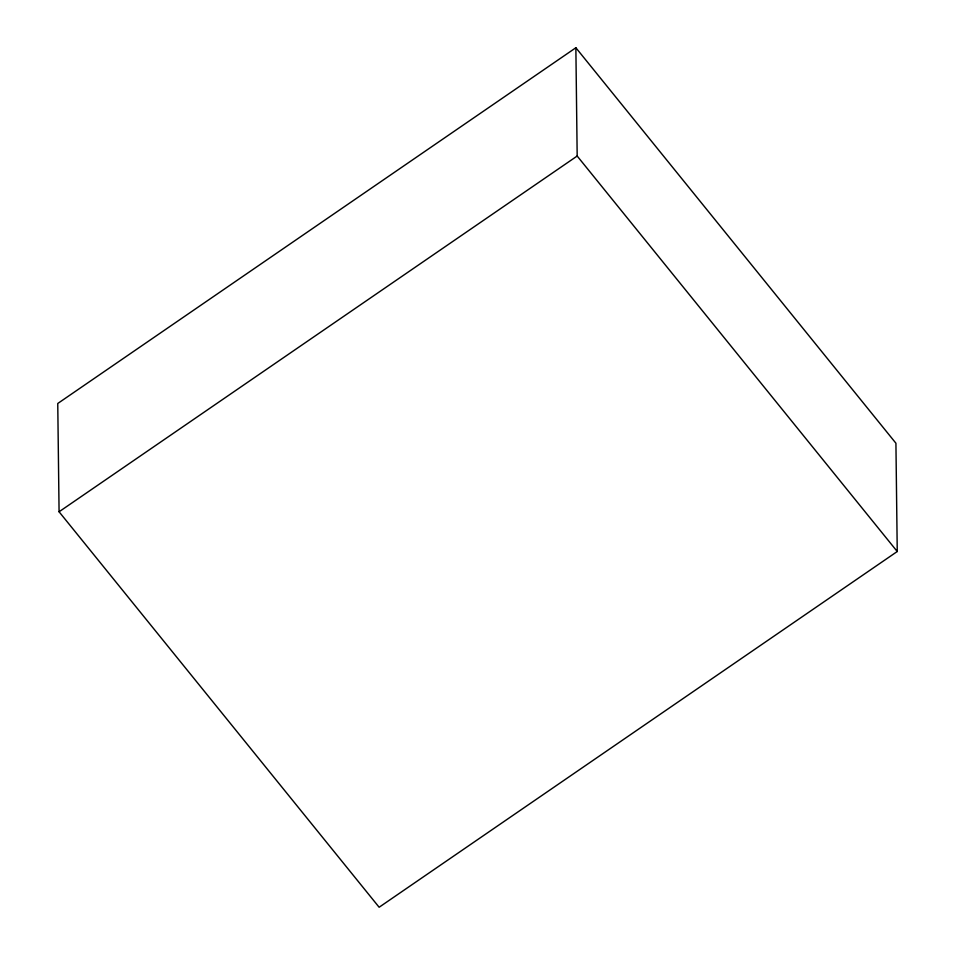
<?xml version="1.0" encoding="UTF-8"?>
<svg xmlns="http://www.w3.org/2000/svg" width="955" height="955" viewBox="0 0 955 955"><rect width="100%" height="100%" fill="white"/><g stroke="black" fill="none" stroke-linecap="round" stroke-linejoin="round"><path stroke-width="1.43" d="M575.865 47.75L57.754 403.488L59.079 511.773L379.135 907.25L897.246 551.513L895.921 443.227L575.865 47.75L577.178 156.035L897.246 551.513M59.079 511.773L577.178 156.035"/></g></svg>
